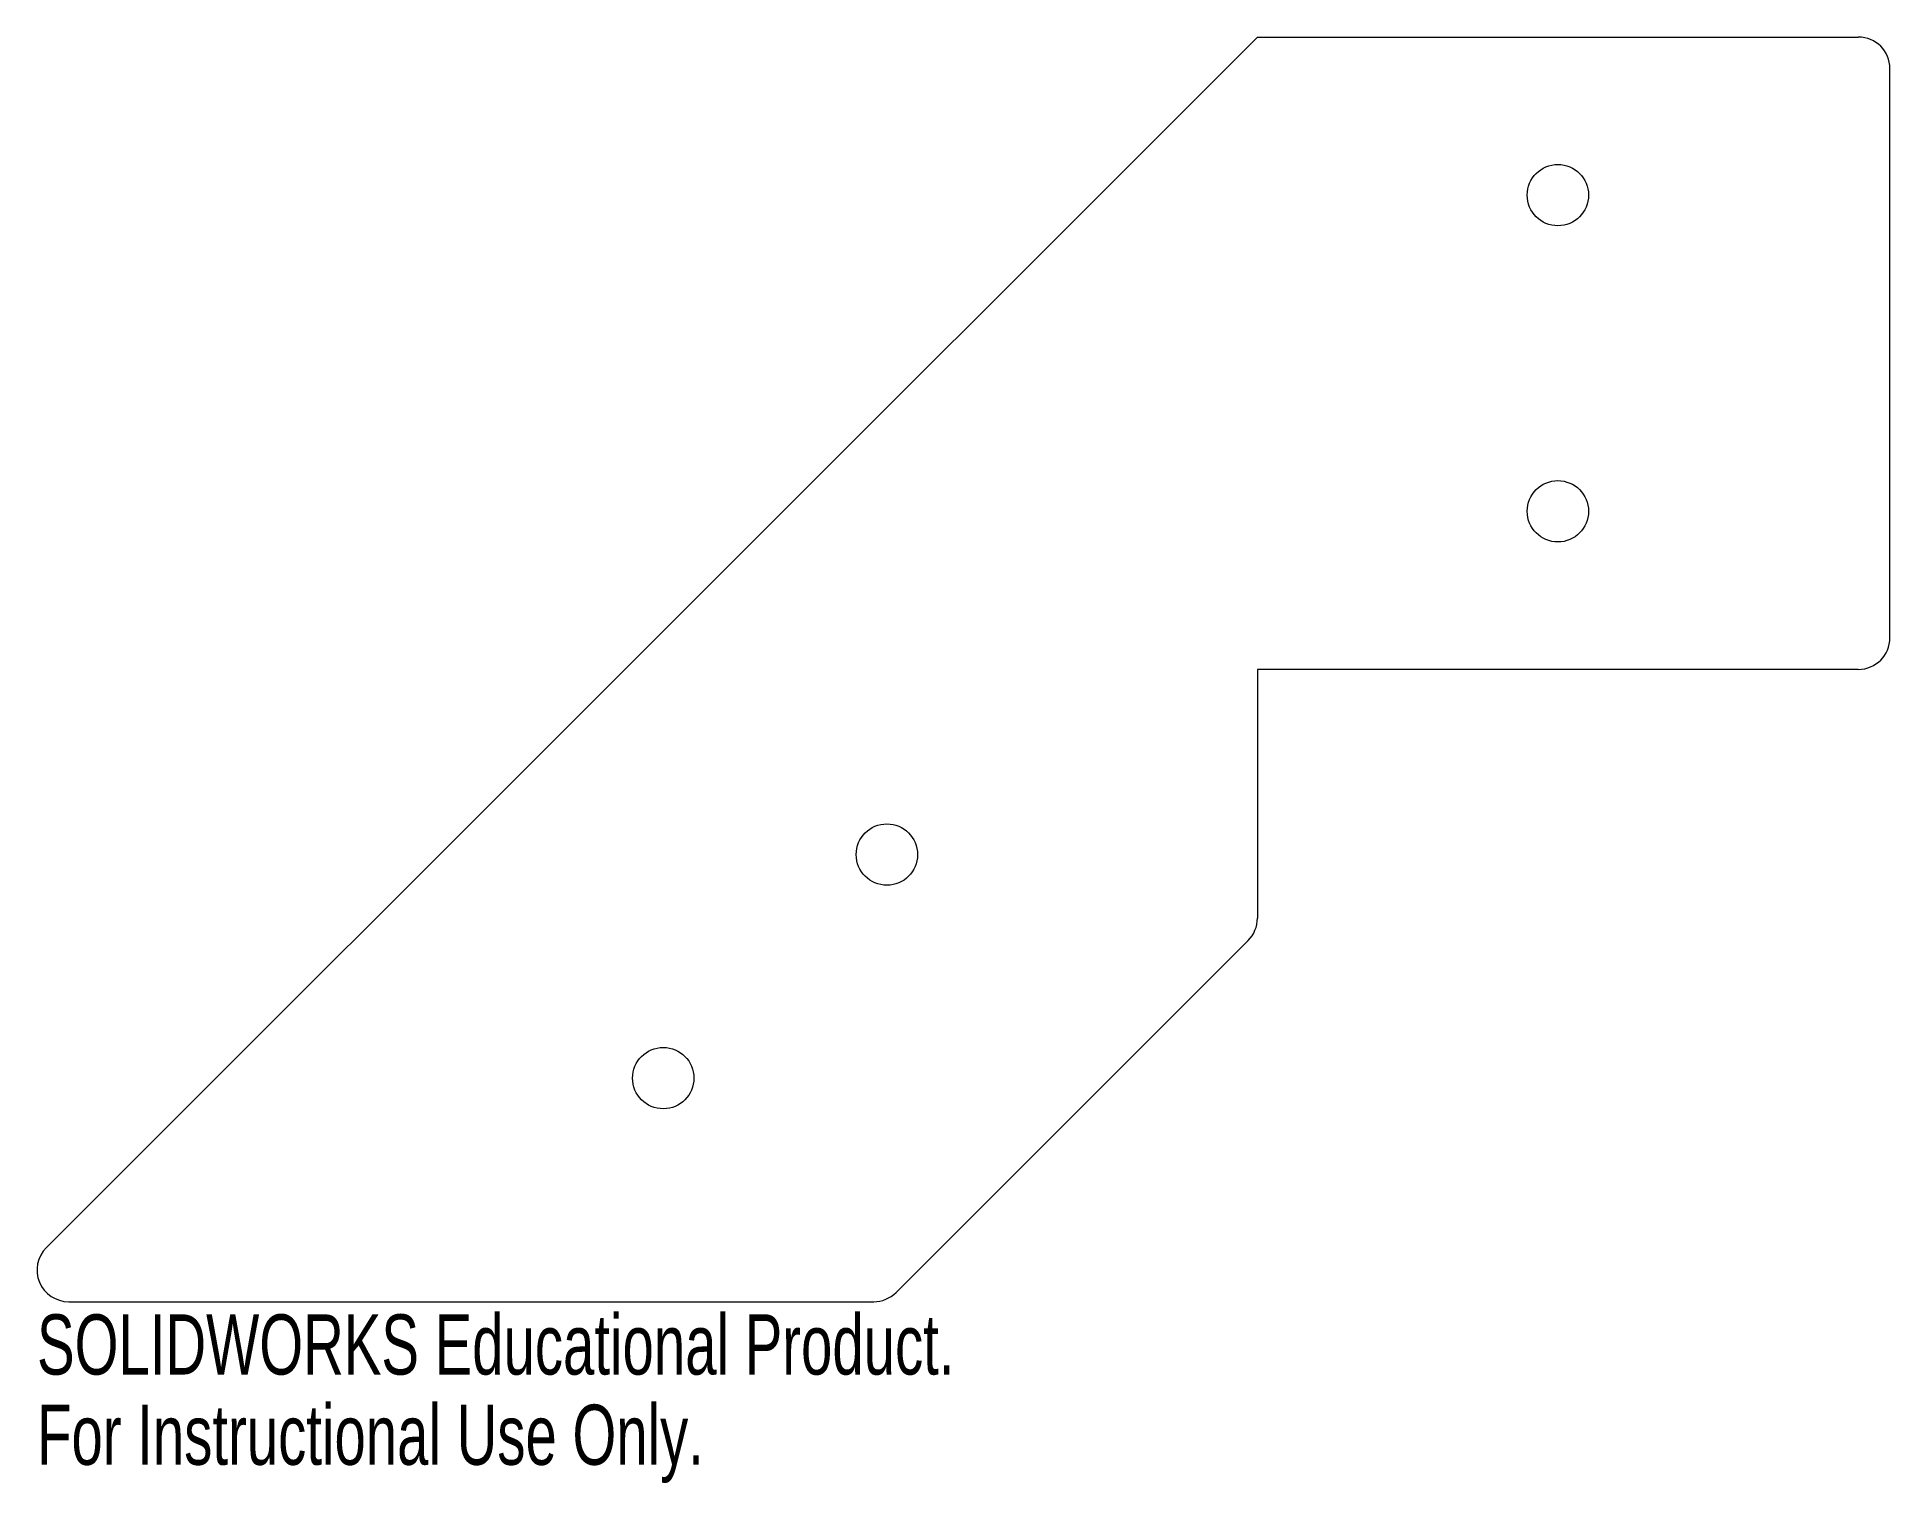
# Model space of a CAD drawing. Header units: inches. Extents: x -4.86 to 1, y -3.57 to 1.
import ezdxf

# ---------------------------------------------------------------- set-up
doc = ezdxf.new("R2010")
doc.units = ezdxf.units.IN
doc.header["$MEASUREMENT"] = 0
doc.styles.add('SLDTEXTSTYLE0', font='TXT', dxfattribs={"width": 0.7})

msp = doc.modelspace()

# ---------------------------------------------------------------- linework, layer by layer
at = {"color": 7, "linetype": 'Continuous', "lineweight": 15}
for p, q in [((-1, 1), (-4.8293, -2.8293)), ((-1, 1), (0.9, 1)), ((1, -0.9), (1, 0.9)), ((0.9, -1), (-1, -1)), ((-1, -1), (-1, -1.787)), ((-2.1423, -2.9707), (-1.0293, -1.8577)), ((-4.7586, -3), (-2.213, -3))]:
    msp.add_line(p, q, dxfattribs=at)
for centre in [(-0.05, 0.5), (-0.05, -0.5), (-2.1716, -1.5858), (-2.8787, -2.2929)]:
    msp.add_circle(centre, 0.097, dxfattribs=at)
for centre, start, end in [((0.9, 0.9), 0, 90), ((0.9, -0.9), 270, 0), ((-1.1, -1.787), 315, 0), ((-4.7586, -2.9), 135, 270), ((-2.213, -2.9), 270, 315)]:
    msp.add_arc(centre, 0.1, start, end, dxfattribs=at)

# ---------------------------------------------------------------- texts
at = {"color": 7, "linetype": 'Continuous', "char_height": 0.1903, "attachment_point": 1, "style": 'SLDTEXTSTYLE0'}
for s, insert in [('SOLIDWORKS Educational Product.', (-4.8586, -3.0401)), ('For Instructional Use Only.', (-4.8586, -3.3256))]:
    msp.add_mtext(s, dxfattribs=dict(at, insert=insert))

doc.saveas('drawing.dxf')
